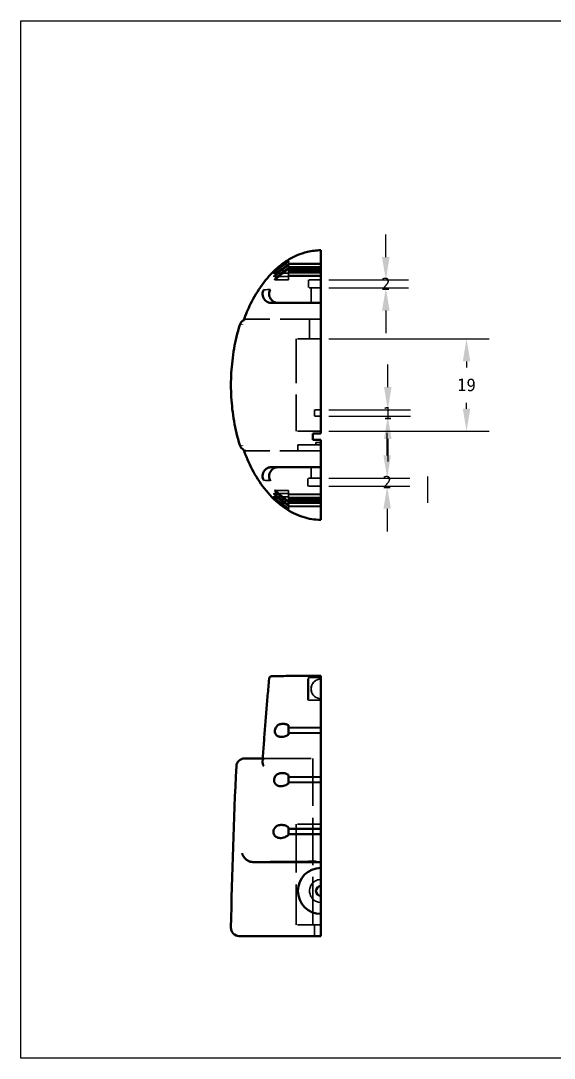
# Model space of a CAD drawing. Header units: millimetres. Extents: x 814 to 1111, y 31 to 241.
# Drawn here: x 813.7 to 921.8, y 31.2 to 241.2 of the extents above; entities that cross this region are included whole.
import ezdxf

# ---------------------------------------------------------------- set-up
doc = ezdxf.new("R2010")
doc.units = ezdxf.units.MM
doc.header["$LTSCALE"] = 50.8
doc.linetypes.add('DASHED', pattern=[0.2067, 0.1654, -0.0413])
for name, color, linetype, lineweight in [('Hidden (ANSI)', 7, 'DASHED', 35), ('Hidden Narrow (ANSI)', 7, 'DASHED', 25), ('Visible (ANSI)', 7, 'Continuous', 50), ('Visible Narrow (ANSI)', 7, 'Continuous', 35)]:
    doc.layers.add(name, color=color, linetype=linetype, lineweight=lineweight)
doc.styles.add('Note Text (ISO)', font='tahoma.ttf')
doc.dimstyles.get("Standard").update_dxf_attribs({"dimtxt": 2.5, "dimasz": 4.572, "dimexe": 4.572, "dimexo": 1.5875, "dimgap": 2.286, "dimtad": 0, "dimtih": 1, "dimtoh": 1, "dimdec": 1, "dimzin": 0, "dimdsep": 46, "dimtxsty": 'Note Text (ISO)', "dimcen": 2.286, "dimadec": 0, "dimazin": 0, "dimtfac": 1, "dimtdec": 1, "dimtofl": 0, "dimtmove": 0, "dimatfit": 3, "dimfxl": 25.4, "dimtolj": 1, "dimtzin": 0, "dimarcsym": 0})

# ---------------------------------------------------------------- blocks, each defined once
blk = doc.blocks.new('*D6')
at = {"color": 0, "lineweight": -2, "transparency": 16777216}
for p, q in [((876.1, 176.85), (908.58, 176.85)), ((904.01, 172.28), (904.01, 171.08)), ((904.01, 162.71), (904.01, 163.91)), ((876.1, 158.14), (908.58, 158.14))]:
    blk.add_line(p, q, dxfattribs=at)
at = {"color": 0, "transparency": 16777216}
for points in [[(903.25, 172.28), (904.77, 172.28), (904.01, 176.85)], [(903.25, 162.71), (904.77, 162.71), (904.01, 158.14)]]:
    blk.add_solid(points, dxfattribs=at)
at = {"layer": 'Defpoints', "color": 0, "transparency": 16777216}
for p in [(874.51, 176.85), (874.51, 158.14), (904.01, 158.14)]:
    blk.add_point(p, dxfattribs=at)
at = {"color": 0, "transparency": 16777216, "insert": (904.01, 167.49), "char_height": 2.5, "attachment_point": 5, "style": 'Note Text (ISO)'}
blk.add_mtext('\\A1;19', dxfattribs=at)
blk = doc.blocks.new('*D7')
at = {"color": 0, "lineweight": -2, "transparency": 16777216}
for p, q in [((887.93, 153.26), (887.93, 157.83)), ((876.1, 148.68), (892.5, 148.68)), ((876.1, 147.02), (892.5, 147.02)), ((887.93, 142.45), (887.93, 137.88))]:
    blk.add_line(p, q, dxfattribs=at)
at = {"color": 0, "transparency": 16777216}
for points in [[(887.17, 153.26), (888.69, 153.26), (887.93, 148.68)], [(887.17, 142.45), (888.69, 142.45), (887.93, 147.02)]]:
    blk.add_solid(points, dxfattribs=at)
at = {"layer": 'Defpoints', "color": 0, "transparency": 16777216}
for p in [(874.51, 148.68), (874.51, 147.02), (887.93, 148.68)]:
    blk.add_point(p, dxfattribs=at)
at = {"color": 0, "transparency": 16777216, "insert": (887.93, 147.85), "char_height": 2.5, "attachment_point": 5, "style": 'Note Text (ISO)'}
blk.add_mtext('\\A1;2', dxfattribs=at)
blk = doc.blocks.new('*D8')
at = {"color": 0, "lineweight": -2, "transparency": 16777216}
for p, q in [((888.05, 167.07), (888.05, 171.64)), ((876.1, 162.5), (892.63, 162.5)), ((876.1, 161.17), (892.63, 161.17)), ((888.05, 156.6), (888.05, 152.02))]:
    blk.add_line(p, q, dxfattribs=at)
at = {"color": 0, "transparency": 16777216}
for points in [[(887.29, 167.07), (888.82, 167.07), (888.05, 162.5)], [(887.29, 156.6), (888.82, 156.6), (888.05, 161.17)]]:
    blk.add_solid(points, dxfattribs=at)
at = {"layer": 'Defpoints', "color": 0, "transparency": 16777216}
for p in [(874.51, 162.5), (874.51, 161.17), (888.05, 161.17)]:
    blk.add_point(p, dxfattribs=at)
at = {"color": 0, "transparency": 16777216, "insert": (888.05, 161.83), "char_height": 2.5, "attachment_point": 5, "style": 'Note Text (ISO)'}
blk.add_mtext('\\A1;1', dxfattribs=at)
blk = doc.blocks.new('*D17')
at = {"color": 0, "lineweight": -2, "transparency": 16777216}
for p, q in [((887.66, 193.38), (887.66, 197.95)), ((876.1, 188.81), (892.23, 188.81)), ((876.1, 187.14), (892.23, 187.14)), ((887.66, 182.57), (887.66, 178))]:
    blk.add_line(p, q, dxfattribs=at)
at = {"color": 0, "transparency": 16777216}
for points in [[(886.89, 193.38), (888.42, 193.38), (887.66, 188.81)], [(886.89, 182.57), (888.42, 182.57), (887.66, 187.14)]]:
    blk.add_solid(points, dxfattribs=at)
at = {"layer": 'Defpoints', "color": 0, "transparency": 16777216}
for p in [(874.51, 188.81), (874.51, 187.14), (887.66, 187.14)]:
    blk.add_point(p, dxfattribs=at)
at = {"color": 0, "transparency": 16777216, "insert": (887.66, 187.97), "char_height": 2.5, "attachment_point": 5, "style": 'Note Text (ISO)'}
blk.add_mtext('\\A1;2', dxfattribs=at)

msp = doc.modelspace()

# ---------------------------------------------------------------- linework, layer by layer
msp.add_line((896.18, 143.65), (896.18, 148.98))
msp.add_lwpolyline([(1110.7, 31.23), (813.7, 31.23), (813.7, 241.23), (1110.7, 241.23)], close=True)
at = {"layer": 'Hidden (ANSI)', "ltscale": 0.081242}
for p, q in [((867.91, 192.47), (867.91, 191.87)), ((867.91, 143.12), (867.91, 142.52))]:
    msp.add_line(p, q, dxfattribs=at)
at = {"layer": 'Hidden (ANSI)', "ltscale": 0.943897}
for p, q in [((867.91, 191.98), (874.51, 191.98)), ((867.91, 191.31), (874.51, 191.31)), ((867.91, 190.98), (874.51, 190.98)), ((867.91, 190.65), (874.51, 190.65)), ((867.91, 190.31), (874.51, 190.31)), ((867.91, 189.65), (874.51, 189.65)), ((867.91, 145.34), (874.51, 145.34)), ((867.91, 144.67), (874.51, 144.67)), ((867.91, 144.34), (874.51, 144.34)), ((867.91, 144.01), (874.51, 144.01)), ((867.91, 143.68), (874.51, 143.68)), ((867.91, 143.01), (874.51, 143.01)), ((867.91, 98.1), (874.51, 98.1)), ((867.91, 97.1), (874.51, 97.1)), ((867.91, 88.13), (874.51, 88.13)), ((867.91, 87.14), (874.51, 87.14)), ((867.91, 77.63), (874.51, 77.63)), ((867.91, 76.63), (874.51, 76.63))]:
    msp.add_line(p, q, dxfattribs=at)
at = {"layer": 'Hidden (ANSI)', "ltscale": 0.078488}
for p, q in [((867.91, 191.75), (867.91, 191.15)), ((867.91, 143.84), (867.91, 143.24))]:
    msp.add_line(p, q, dxfattribs=at)
at = {"layer": 'Hidden (ANSI)', "ltscale": 0.339785}
for p, q in [((867.91, 190.15), (864.9, 190.15)), ((867.91, 144.84), (864.9, 144.84))]:
    msp.add_line(p, q, dxfattribs=at)
at = {"layer": 'Hidden (ANSI)', "ltscale": 0.325257}
for p, q in [((867.91, 189.48), (865.02, 189.48)), ((867.91, 145.51), (865.02, 145.51))]:
    msp.add_line(p, q, dxfattribs=at)
at = {"layer": 'Hidden (ANSI)', "ltscale": 0.339532}
for p, q in [((867.91, 191), (867.91, 188.81)), ((867.91, 146.17), (867.91, 143.99))]:
    msp.add_line(p, q, dxfattribs=at)
at = {"layer": 'Hidden (ANSI)', "ltscale": 0.307258}
for p, q in [((867.91, 188.81), (865.18, 188.81)), ((867.91, 146.17), (865.18, 146.17))]:
    msp.add_line(p, q, dxfattribs=at)
at = {"layer": 'Hidden (ANSI)', "ltscale": 0.281105}
for p, q in [((874.51, 188.81), (872.02, 188.81)), ((874.51, 187.14), (872.02, 187.14))]:
    msp.add_line(p, q, dxfattribs=at)
at = {"layer": 'Hidden (ANSI)', "ltscale": 0.18737}
for p, q in [((872.02, 188.81), (872.02, 187.14)), ((871.85, 147.02), (871.85, 148.68))]:
    msp.add_line(p, q, dxfattribs=at)
at = {"layer": 'Hidden (ANSI)', "ltscale": 0.337931}
msp.add_line((872.53, 187.14), (872.53, 184.14), dxfattribs=at)
at = {"layer": 'Hidden (ANSI)', "ltscale": 0.957823}
msp.add_line((859.66, 180.84), (860.07, 180.84), dxfattribs=at)
at = {"layer": 'Hidden (ANSI)', "ltscale": 0.012804}
msp.add_line((860.07, 180.84), (860.07, 180.84), dxfattribs=at)
at = {"layer": 'Hidden (ANSI)', "ltscale": 0.074575}
msp.add_line((860.07, 180.84), (860.72, 180.84), dxfattribs=at)
at = {"layer": 'Hidden (ANSI)', "ltscale": 0.986336}
for p, q in [((874.51, 180.84), (860.72, 180.84)), ((874.51, 71.02), (860.72, 71.02))]:
    msp.add_line(p, q, dxfattribs=at)
at = {"layer": 'Hidden (ANSI)', "ltscale": 0.449823}
msp.add_line((872.2, 176.85), (872.2, 180.84), dxfattribs=at)
at = {"layer": 'Hidden (ANSI)', "ltscale": 0.56606}
for p, q in [((874.51, 176.85), (869.49, 176.85)), ((874.51, 158.14), (869.49, 158.14)), ((874.51, 78.64), (869.49, 78.64)), ((874.51, 58.26), (869.49, 58.26))]:
    msp.add_line(p, q, dxfattribs=at)
at = {"layer": 'Hidden (ANSI)', "ltscale": 1.070439}
msp.add_line((869.49, 176.85), (869.49, 158.14), dxfattribs=at)
at = {"layer": 'Hidden (ANSI)', "ltscale": 0.149876}
for p, q in [((873.18, 162.5), (873.18, 161.17)), ((874.51, 162.5), (873.18, 162.5)), ((873.18, 161.17), (874.51, 161.17))]:
    msp.add_line(p, q, dxfattribs=at)
at = {"layer": 'Hidden (ANSI)', "ltscale": 0.176586}
msp.add_line((873.51, 155.84), (874.51, 155.84), dxfattribs=at)
at = {"layer": 'Hidden (ANSI)', "ltscale": 0.052871}
msp.add_line((873.51, 155.84), (873.51, 155.37), dxfattribs=at)
at = {"layer": 'Hidden (ANSI)', "ltscale": 0.952789}
msp.add_line((860.05, 154.18), (859.65, 154.18), dxfattribs=at)
at = {"layer": 'Hidden (ANSI)', "ltscale": 0.012619}
msp.add_line((860.05, 154.18), (860.06, 154.18), dxfattribs=at)
at = {"layer": 'Hidden (ANSI)', "ltscale": 0.073981}
msp.add_line((860.7, 154.18), (860.06, 154.18), dxfattribs=at)
at = {"layer": 'Hidden (ANSI)', "ltscale": 0.987651}
msp.add_line((874.51, 154.18), (860.7, 154.18), dxfattribs=at)
at = {"layer": 'Hidden (ANSI)', "ltscale": 1.047162}
msp.add_line((874.51, 155.37), (869.85, 155.37), dxfattribs=at)
at = {"layer": 'Hidden (ANSI)', "ltscale": 0.134399}
msp.add_line((869.85, 155.37), (869.85, 154.18), dxfattribs=at)
at = {"layer": 'Hidden (ANSI)', "ltscale": 0.243611}
msp.add_line((872.52, 148.68), (872.52, 150.85), dxfattribs=at)
at = {"layer": 'Hidden (ANSI)', "ltscale": 0.299852}
for p, q in [((874.51, 148.68), (871.85, 148.68)), ((874.51, 147.02), (871.85, 147.02)), ((874.51, 108.3), (871.85, 108.3)), ((874.51, 103.71), (871.85, 103.71))]:
    msp.add_line(p, q, dxfattribs=at)
at = {"layer": 'Hidden (ANSI)', "ltscale": 0.133726}
msp.add_line((864.67, 108.57), (865.76, 108.57), dxfattribs=at)
at = {"layer": 'Hidden (ANSI)', "ltscale": 0.517318}
for p, q in [((871.85, 103.71), (871.85, 108.3)), ((872.02, 108.3), (872.02, 103.71))]:
    msp.add_line(p, q, dxfattribs=at)
at = {"layer": 'Hidden (ANSI)', "ltscale": 0.109256}
msp.add_line((862.73, 91.92), (863.21, 91.92), dxfattribs=at)
at = {"layer": 'Hidden (ANSI)', "ltscale": 0.043024}
msp.add_line((863.4, 91.92), (863.21, 91.92), dxfattribs=at)
at = {"layer": 'Hidden (ANSI)', "ltscale": 0.1199}
msp.add_line((863.4, 91.92), (864.4, 91.92), dxfattribs=at)
at = {"layer": 'Hidden (ANSI)', "ltscale": 0.964427}
msp.add_line((864.4, 91.92), (874.51, 91.92), dxfattribs=at)
at = {"layer": 'Hidden (ANSI)', "ltscale": 1.142818}
msp.add_line((872.85, 91.92), (872.85, 55.97), dxfattribs=at)
at = {"layer": 'Hidden (ANSI)', "ltscale": 1.165674}
msp.add_line((869.49, 78.64), (869.49, 58.26), dxfattribs=at)
at = {"layer": 'Hidden (ANSI)', "ltscale": 0.258609}
msp.add_line((873.18, 55.97), (873.18, 58.26), dxfattribs=at)
at = {"layer": 'Hidden (ANSI)', "ltscale": 0.09253}
msp.add_arc((859.66, 179.18), 1.66, 90, 118.3103, dxfattribs=at)
at = {"layer": 'Hidden (ANSI)', "ltscale": 0.093258}
msp.add_arc((859.65, 155.84), 1.66, 241.4674, 270, dxfattribs=at)
at = {"layer": 'Hidden (ANSI)', "ltscale": 0.897567}
msp.add_arc((874.51, 106), 2, 90, 270, dxfattribs=at)
at = {"layer": 'Hidden (ANSI)', "ltscale": 0.893288}
msp.add_arc((874.53, 106), 2, 90.429, 269.571, dxfattribs=at)
at = {"layer": 'Hidden (ANSI)', "ltscale": 1.041118}
msp.add_arc((874.53, 65.1), 2.33, 90.5195, 269.4805, dxfattribs=at)
at = {"layer": 'Hidden (ANSI)', "ltscale": 0.343503}
msp.add_open_spline([(864.67, 108.57), (864.54, 108.57), (864.44, 108.54), (864.24, 108.45), (864.16, 108.37), (864.07, 108.2), (864.04, 108.11), (864.03, 108.01)], degree=3, knots=[-0.9188115, -0.9188115, -0.9188115, -0.9188115, -0.7705123, -0.7705123, -0.5931986, -0.5931986, -0.4420902, -0.4420902, -0.4420902, -0.4420902], dxfattribs=at)
at = {"layer": 'Hidden (ANSI)', "ltscale": 0.003602}
msp.add_open_spline([(864.67, 108.57), (864.67, 108.57), (864.66, 108.57), (864.65, 108.57)], degree=3, dxfattribs=at)
at = {"layer": 'Hidden (ANSI)', "ltscale": 0.13252}
msp.add_open_spline([(865.76, 108.57), (865.54, 108.57), (865.32, 108.57), (864.96, 108.57), (864.81, 108.57), (864.67, 108.57)], degree=3, knots=[0, 0, 0, 0, 0.1971305, 0.1971305, 0.3548874, 0.3548874, 0.3548874, 0.3548874], dxfattribs=at)
at = {"layer": 'Hidden (ANSI)', "ltscale": 0.194513}
msp.add_open_spline([(862.69, 91.27), (862.7, 91.41), (862.73, 91.53), (862.87, 91.73), (862.95, 91.81), (863.16, 91.9), (863.27, 91.92), (863.4, 91.92)], degree=3, knots=[-0.5183603, -0.5183603, -0.5183603, -0.5183603, -0.3157997, -0.3157997, -0.1445228, -0.1445228, 0, 0, 0, 0], dxfattribs=at)
at = {"layer": 'Hidden (ANSI)', "ltscale": 0.294575}
msp.add_open_spline([(860.07, 71.13), (859.89, 71.2), (859.72, 71.29), (859.36, 71.53), (859.18, 71.69), (858.92, 71.99), (858.82, 72.13), (858.66, 72.43), (858.59, 72.58), (858.55, 72.73), (858.55, 72.73), (858.55, 72.73)], degree=3, knots=[0, 0, 0, 0, 0.1718149, 0.1718149, 0.4030183, 0.4030183, 0.5880193, 0.5880193, 0.7796542, 0.7796542, 0.7810582, 0.7810582, 0.7810582, 0.7810582], dxfattribs=at)
at = {"layer": 'Hidden (ANSI)', "ltscale": 0.074575}
msp.add_open_spline([(860.07, 71.13), (860.28, 71.06), (860.5, 71.02), (860.72, 71.02)], degree=3, dxfattribs=at)
at = {"layer": 'Hidden Narrow (ANSI)', "ltscale": 0.943897}
for p, q in [((874.51, 192.07), (867.91, 192.07)), ((874.51, 191.4), (867.91, 191.4)), ((867.91, 190.89), (874.51, 190.89)), ((874.51, 190.74), (867.91, 190.74)), ((867.91, 190.22), (874.51, 190.22)), ((867.91, 189.56), (874.51, 189.56)), ((874.51, 145.43), (867.91, 145.43)), ((874.51, 144.76), (867.91, 144.76)), ((867.91, 144.25), (874.51, 144.25)), ((874.51, 144.1), (867.91, 144.1)), ((867.91, 143.59), (874.51, 143.59)), ((867.91, 142.92), (874.51, 142.92)), ((874.51, 98.19), (867.91, 98.19)), ((867.91, 97.01), (874.51, 97.01)), ((874.51, 88.22), (867.91, 88.22)), ((867.91, 87.05), (874.51, 87.05)), ((874.51, 77.72), (867.91, 77.72)), ((867.91, 76.54), (874.51, 76.54))]:
    msp.add_line(p, q, dxfattribs=at)
at = {"layer": 'Hidden Narrow (ANSI)', "ltscale": 0.083294}
msp.add_ellipse((859.66, 179.18), major_axis=(0, 1.66), ratio=0.999766, start_param=0.024713, end_param=0.469551, dxfattribs=at)
at = {"layer": 'Hidden Narrow (ANSI)', "ltscale": 0.083949}
msp.add_ellipse((859.65, 155.84), major_axis=(0, -1.66), ratio=0.999767, start_param=5.809947, end_param=6.258278, dxfattribs=at)
at = {"layer": 'Hidden Narrow (ANSI)', "ltscale": 1.038347}
msp.add_open_spline([(865.02, 108.58), (865.45, 108.58), (865.91, 108.59), (867.04, 108.6), (867.74, 108.61), (868.49, 108.62), (869.07, 108.62), (869.68, 108.62), (871.3, 108.63), (872.35, 108.64), (873.59, 108.64), (873.75, 108.64), (873.91, 108.64)], degree=3, knots=[14.617955, 14.617955, 14.617955, 14.617955, 15.275036, 15.275036, 16.120264, 16.120264, 16.120264, 16.765575, 16.765575, 17.744352, 17.744352, 17.889027, 17.889027, 17.889027, 17.889027], dxfattribs=at)
at = {"layer": 'Hidden Narrow (ANSI)', "ltscale": 0.011513}
msp.add_open_spline([(860.07, 71.02), (860.07, 71.06), (860.07, 71.09), (860.07, 71.13)], degree=3, dxfattribs=at)
at = {"layer": 'Hidden Narrow (ANSI)', "ltscale": 1.008873}
msp.add_open_spline([(861.09, 71.02), (861.25, 71.03), (861.41, 71.03), (862.13, 71.04), (862.75, 71.05), (864.17, 71.07), (864.97, 71.07), (865.86, 71.08), (866.52, 71.09), (867.22, 71.09), (868.73, 71.1), (869.54, 71.1), (871.05, 71.11), (871.72, 71.11), (872.78, 71.11), (873.16, 71.11), (873.53, 71.11)], degree=3, knots=[14.374977, 14.374977, 14.374977, 14.374977, 14.73739, 14.73739, 15.88082, 15.88082, 17.024256, 17.024256, 17.024256, 17.859549, 17.859549, 18.694843, 18.694843, 19.330488, 19.330488, 19.671862, 19.671862, 19.671862, 19.671862], dxfattribs=at)
at = {"layer": 'Visible (ANSI)'}
for p, q in [((874.51, 194.78), (874.51, 194.77)), ((874.51, 192.41), (874.51, 194.77)), ((867.91, 192.47), (867.91, 192.59)), ((867.91, 191.75), (867.91, 191.87)), ((867.91, 191), (867.91, 191.15)), ((874.51, 192.41), (874.51, 190.75)), ((874.51, 184.14), (874.51, 190.75)), ((865.76, 184.14), (864.4, 184.14)), ((874.51, 184.14), (865.76, 184.14)), ((874.51, 157.71), (874.51, 184.14)), ((874.51, 157.71), (872.85, 157.71)), ((872.85, 157.71), (872.85, 156.38)), ((872.85, 156.38), (874.51, 156.38)), ((874.51, 150.85), (874.51, 156.38)), ((864.4, 150.85), (865.76, 150.85)), ((874.51, 150.85), (865.76, 150.85)), ((874.51, 144.26), (874.51, 150.85)), ((867.91, 143.84), (867.91, 143.99)), ((867.91, 143.12), (867.91, 143.24)), ((874.51, 144.26), (874.51, 142.58)), ((867.91, 142.4), (867.91, 142.52)), ((874.51, 142.58), (874.51, 140.21)), ((874.51, 140.21), (874.51, 140.21)), ((874.51, 108.64), (874.51, 107.12)), ((874.51, 107.12), (874.51, 72.87)), ((867.91, 96.72), (867.91, 98.62)), ((859.04, 91.92), (862.73, 91.92)), ((867.91, 86.83), (867.91, 88.58)), ((867.91, 76.39), (867.91, 78.02)), ((874.51, 72.87), (874.51, 71.1)), ((874.51, 70.95), (860.7, 70.95)), ((874.51, 70.95), (874.51, 71.1)), ((874.51, 69.76), (874.51, 70.95)), ((874.51, 66.1), (874.51, 69.76)), ((874.51, 64.1), (874.51, 66.1)), ((874.51, 60.44), (874.51, 64.1)), ((874.51, 57.63), (874.51, 60.44)), ((874.51, 55.97), (874.51, 57.63)), ((859.65, 55.97), (857.95, 55.97)), ((874.51, 55.97), (859.65, 55.97))]:
    msp.add_line(p, q, dxfattribs=at)
for centre, radius, start, end in [((859.66, 179.18), 1.66, 118.3103, 162.8266), ((859.65, 155.84), 1.66, 197.1173, 241.4674), ((859.04, 90.26), 1.66, 90, 177.3066), ((874.51, 65.1), 4.66, 90, 270), ((874.51, 65.1), 0.999, 90, 270), ((857.95, 57.63), 1.66, 179.0282, 270)]:
    msp.add_arc(centre, radius, start, end, dxfattribs=at)
for points, knots in [([(858.87, 180.64), (859.27, 181.75), (859.73, 182.85), (860.92, 185.26), (861.69, 186.57), (863.49, 189.04), (864.52, 190.2), (866.3, 191.74), (866.93, 192.21), (868.27, 193.07), (868.98, 193.46), (870.38, 194.05), (871.06, 194.28), (872.66, 194.66), (873.59, 194.78), (874.51, 194.78)], [13.840207, 13.840207, 13.840207, 13.840207, 14.850577, 14.850577, 16.129466, 16.129466, 17.408355, 17.408355, 18.047799, 18.047799, 18.687244, 18.687244, 19.251435, 19.251435, 19.966133, 19.966133, 19.966133, 19.966133]), ([(867.91, 192.59), (867.71, 192.47), (867.45, 192.32), (866.84, 191.91), (866.49, 191.65), (865.92, 191.19), (865.7, 191), (865.36, 190.68), (865.24, 190.55), (865.06, 190.37), (865, 190.3), (864.92, 190.2), (864.9, 190.17), (864.89, 190.14), (864.9, 190.14), (864.97, 190.19), (865.03, 190.24), (865.2, 190.38), (865.33, 190.49), (865.67, 190.79), (865.89, 190.97), (866.44, 191.42), (866.77, 191.67), (867.4, 192.12), (867.69, 192.32), (867.91, 192.47)], [-2.591418, -2.591418, -2.591418, -2.591418, -2.328082, -2.328082, -2.014795, -2.014795, -1.777692, -1.777692, -1.580473, -1.580473, -1.4338, -1.4338, -1.305858, -1.305858, -1.175639, -1.175639, -1.02146, -1.02146, -0.816366, -0.816366, -0.579712, -0.579712, -0.288527, -0.288527, 0, 0, 0, 0]), ([(867.91, 191.87), (867.72, 191.76), (867.49, 191.62), (866.98, 191.27), (866.71, 191.07), (866.18, 190.65), (865.94, 190.43), (865.56, 190.08), (865.42, 189.94), (865.23, 189.74), (865.16, 189.67), (865.06, 189.56), (865.04, 189.52), (865.01, 189.48), (865.02, 189.48), (865.07, 189.51), (865.12, 189.55), (865.27, 189.67), (865.39, 189.77), (865.69, 190.04), (865.9, 190.21), (866.41, 190.64), (866.73, 190.89), (867.36, 191.37), (867.67, 191.58), (867.91, 191.75)], [-2.559337, -2.559337, -2.559337, -2.559337, -2.319972, -2.319972, -2.062, -2.062, -1.798031, -1.798031, -1.587297, -1.587297, -1.432903, -1.432903, -1.301335, -1.301335, -1.169863, -1.169863, -1.019226, -1.019226, -0.824428, -0.824428, -0.596147, -0.596147, -0.308164, -0.308164, 0, 0, 0, 0]), ([(867.91, 191.15), (867.75, 191.05), (867.57, 190.93), (867.19, 190.68), (866.98, 190.53), (866.5, 190.15), (866.22, 189.91), (865.8, 189.52), (865.65, 189.37), (865.43, 189.14), (865.36, 189.06), (865.25, 188.93), (865.21, 188.88), (865.17, 188.82), (865.17, 188.81), (865.21, 188.82), (865.25, 188.85), (865.38, 188.96), (865.48, 189.04), (865.75, 189.28), (865.93, 189.44), (866.41, 189.85), (866.7, 190.09), (867.32, 190.57), (867.65, 190.81), (867.91, 191)], [-2.518587, -2.518587, -2.518587, -2.518587, -2.335354, -2.335354, -2.130837, -2.130837, -1.833137, -1.833137, -1.604166, -1.604166, -1.438735, -1.438735, -1.301137, -1.301137, -1.165264, -1.165264, -1.016563, -1.016563, -0.831384, -0.831384, -0.609165, -0.609165, -0.325567, -0.325567, 0, 0, 0, 0]), ([(863.4, 184.47), (863.27, 184.56), (863.16, 184.67), (862.95, 184.94), (862.87, 185.1), (862.72, 185.46), (862.69, 185.67), (862.68, 186.04), (862.7, 186.19), (862.79, 186.5), (862.85, 186.64), (862.93, 186.77), (862.93, 186.77), (862.94, 186.77)], [-0.9338854, -0.9338854, -0.9338854, -0.9338854, -0.7880215, -0.7880215, -0.6151552, -0.6151552, -0.3848877, -0.3848877, -0.1954749, -0.1954749, 0, 0, 0.0014095, 0.0014095, 0.0014095, 0.0014095]), ([(864.67, 184.54), (864.54, 184.65), (864.44, 184.77), (864.24, 185.06), (864.16, 185.22), (864.04, 185.6), (864.02, 185.82), (864.04, 186.17), (864.06, 186.32), (864.15, 186.59), (864.22, 186.72), (864.3, 186.84), (864.3, 186.84), (864.3, 186.84)], [-0.9188115, -0.9188115, -0.9188115, -0.9188115, -0.7705123, -0.7705123, -0.5931986, -0.5931986, -0.3579347, -0.3579347, -0.1812807, -0.1812807, 0, 0, 0.0013977, 0.0013977, 0.0013977, 0.0013977]), ([(864.4, 184.14), (864.22, 184.14), (864.04, 184.17), (863.71, 184.28), (863.55, 184.36), (863.4, 184.47)], [-1.1014453, -1.1014453, -1.1014453, -1.1014453, -0.9409205, -0.9409205, -0.7807359, -0.7807359, -0.7807359, -0.7807359]), ([(864.67, 184.54), (864.67, 184.54), (864.68, 184.53), (864.83, 184.4), (865, 184.31), (865.37, 184.17), (865.56, 184.14), (865.76, 184.14)], [0.7732137, 0.7732137, 0.7732137, 0.7732137, 0.7795338, 0.7795338, 0.9551527, 0.9551527, 1.1309794, 1.1309794, 1.1309794, 1.1309794]), ([(858.06, 155.35), (857.58, 156.93), (857.2, 158.54), (856.63, 161.78), (856.45, 163.41), (856.26, 166.69), (856.27, 168.33), (856.45, 171.61), (856.64, 173.24), (857.2, 176.48), (857.58, 178.09), (858.07, 179.67)], [6.747059, 6.747059, 6.747059, 6.747059, 8.169438, 8.169438, 9.591818, 9.591818, 11.014198, 11.014198, 12.436578, 12.436578, 13.858957, 13.858957, 13.858957, 13.858957]), ([(858.57, 179.76), (858.56, 179.74), (858.56, 179.72), (858.55, 179.7), (858.55, 179.7), (858.55, 179.7)], [0.75481178, 0.75481178, 0.75481178, 0.75481178, 0.77965416, 0.77965416, 0.78105822, 0.78105822, 0.78105822, 0.78105822]), ([(858.55, 155.27), (858.55, 155.28), (858.54, 155.3), (858.54, 155.32), (858.54, 155.32), (858.54, 155.33)], [-0.02493801, -0.02493801, -0.02493801, -0.02493801, 0, 0, 0.00141324, 0.00141324, 0.00141324, 0.00141324]), ([(874.51, 140.21), (873.27, 140.21), (872.02, 140.42), (869.56, 141.2), (868.36, 141.82), (865.96, 143.45), (864.8, 144.52), (862.78, 146.84), (861.9, 148.1), (860.38, 150.72), (859.74, 152.09), (859.08, 153.78), (858.97, 154.08), (858.86, 154.38)], [0, 0, 0, 0, 0.962822, 0.962822, 2.02178, 2.02178, 3.302988, 3.302988, 4.584197, 4.584197, 5.865405, 5.865405, 6.137912, 6.137912, 6.137912, 6.137912]), ([(862.94, 148.22), (862.93, 148.22), (862.93, 148.22), (862.85, 148.35), (862.79, 148.49), (862.7, 148.79), (862.68, 148.95), (862.69, 149.32), (862.72, 149.53), (862.87, 149.89), (862.95, 150.05), (863.16, 150.31), (863.27, 150.42), (863.4, 150.52)], [-0.9266956, -0.9266956, -0.9266956, -0.9266956, -0.9252991, -0.9252991, -0.7316214, -0.7316214, -0.5439501, -0.5439501, -0.3157997, -0.3157997, -0.1445228, -0.1445228, 0, 0, 0, 0]), ([(863.4, 150.52), (863.51, 150.6), (863.64, 150.67), (863.97, 150.81), (864.18, 150.85), (864.4, 150.85)], [-0.321094, -0.321094, -0.321094, -0.321094, -0.1961812, -0.1961812, 0, 0, 0, 0]), ([(864.67, 150.45), (864.55, 150.35), (864.44, 150.22), (864.25, 149.94), (864.17, 149.78), (864.04, 149.4), (864.02, 149.18), (864.04, 148.82), (864.06, 148.68), (864.15, 148.4), (864.22, 148.27), (864.3, 148.15), (864.3, 148.15), (864.3, 148.14)], [0, 0, 0, 0, 0.1471994, 0.1471994, 0.3222435, 0.3222435, 0.5534356, 0.5534356, 0.7300825, 0.7300825, 0.9114479, 0.9114479, 0.912828, 0.912828, 0.912828, 0.912828]), ([(865.76, 150.85), (865.54, 150.85), (865.32, 150.8), (864.96, 150.66), (864.81, 150.56), (864.67, 150.45)], [0, 0, 0, 0, 0.1971305, 0.1971305, 0.3548874, 0.3548874, 0.3548874, 0.3548874]), ([(867.91, 143.24), (867.7, 143.38), (867.44, 143.56), (866.86, 143.99), (866.53, 144.25), (865.99, 144.69), (865.78, 144.88), (865.47, 145.14), (865.36, 145.24), (865.19, 145.39), (865.13, 145.44), (865.05, 145.5), (865.03, 145.51), (865.02, 145.5), (865.03, 145.48), (865.1, 145.39), (865.16, 145.32), (865.32, 145.15), (865.44, 145.02), (865.76, 144.71), (865.97, 144.52), (866.52, 144.06), (866.86, 143.8), (867.45, 143.39), (867.71, 143.24), (867.91, 143.12)], [-2.722387, -2.722387, -2.722387, -2.722387, -2.40968, -2.40968, -2.058515, -2.058515, -1.773753, -1.773753, -1.577155, -1.577155, -1.427865, -1.427865, -1.297683, -1.297683, -1.163657, -1.163657, -1.004971, -1.004971, -0.808858, -0.808858, -0.57225, -0.57225, -0.258754, -0.258754, 0, 0, 0, 0]), ([(867.91, 143.99), (867.72, 144.13), (867.5, 144.28), (867.05, 144.62), (866.8, 144.82), (866.31, 145.22), (866.07, 145.43), (865.72, 145.73), (865.59, 145.85), (865.4, 146.01), (865.33, 146.07), (865.23, 146.15), (865.2, 146.17), (865.17, 146.17), (865.18, 146.16), (865.23, 146.09), (865.27, 146.03), (865.41, 145.87), (865.51, 145.76), (865.79, 145.47), (865.98, 145.3), (866.48, 144.85), (866.8, 144.6), (867.4, 144.16), (867.68, 143.98), (867.91, 143.84)], [-2.651456, -2.651456, -2.651456, -2.651456, -2.400991, -2.400991, -2.119966, -2.119966, -1.803714, -1.803714, -1.588439, -1.588439, -1.427775, -1.427775, -1.292329, -1.292329, -1.156123, -1.156123, -1.003133, -1.003133, -0.815534, -0.815534, -0.591902, -0.591902, -0.286905, -0.286905, 0, 0, 0, 0]), ([(867.91, 142.52), (867.77, 142.61), (867.61, 142.72), (867.27, 142.96), (867.06, 143.1), (866.56, 143.47), (866.26, 143.72), (865.75, 144.14), (865.55, 144.31), (865.27, 144.54), (865.17, 144.63), (865.02, 144.75), (864.97, 144.8), (864.9, 144.84), (864.89, 144.85), (864.89, 144.82), (864.92, 144.79), (865, 144.69), (865.07, 144.61), (865.26, 144.41), (865.4, 144.28), (865.75, 143.95), (865.98, 143.75), (866.57, 143.27), (866.92, 143.02), (867.5, 142.64), (867.73, 142.5), (867.91, 142.4)], [-2.721389, -2.721389, -2.721389, -2.721389, -2.546792, -2.546792, -2.33229, -2.33229, -2.005247, -2.005247, -1.744894, -1.744894, -1.564517, -1.564517, -1.42505, -1.42505, -1.299431, -1.299431, -1.166642, -1.166642, -1.002047, -1.002047, -0.800621, -0.800621, -0.55366, -0.55366, -0.234067, -0.234067, 0, 0, 0, 0]), ([(862.69, 91.27), (862.76, 92.38), (862.84, 93.5), (863, 95.73), (863.08, 96.85), (863.25, 99.08), (863.34, 100.2), (863.52, 102.43), (863.62, 103.55), (863.82, 105.78), (863.92, 106.9), (864.03, 108.02)], [10.59774, 10.59774, 10.59774, 10.59774, 11.604086, 11.604086, 12.610431, 12.610431, 13.616776, 13.616776, 14.623122, 14.623122, 15.629467, 15.629467, 15.629467, 15.629467]), ([(864.65, 108.57), (864.54, 108.57), (864.44, 108.55), (864.25, 108.46), (864.17, 108.38), (864.07, 108.21), (864.04, 108.11), (864.03, 108.01)], [0.0098861, 0.0098861, 0.0098861, 0.0098861, 0.1471994, 0.1471994, 0.3222435, 0.3222435, 0.4792736, 0.4792736, 0.4792736, 0.4792736]), ([(864.65, 108.57), (865.11, 108.58), (865.6, 108.58), (866.67, 108.6), (867.25, 108.6), (868.5, 108.62), (869.17, 108.62), (870.59, 108.63), (871.34, 108.63), (872.9, 108.64), (873.7, 108.64), (874.51, 108.64)], [14.437359, 14.437359, 14.437359, 14.437359, 15.164038, 15.164038, 15.890716, 15.890716, 16.617395, 16.617395, 17.344074, 17.344074, 18.070753, 18.070753, 18.070753, 18.070753]), ([(867.91, 98.62), (867.72, 98.74), (867.5, 98.82), (867.05, 98.92), (866.8, 98.94), (866.31, 98.89), (866.07, 98.81), (865.72, 98.6), (865.59, 98.48), (865.4, 98.24), (865.33, 98.12), (865.23, 97.87), (865.2, 97.74), (865.17, 97.49), (865.18, 97.36), (865.23, 97.1), (865.27, 96.98), (865.41, 96.74), (865.51, 96.62), (865.79, 96.41), (865.98, 96.33), (866.48, 96.24), (866.8, 96.26), (867.4, 96.43), (867.68, 96.56), (867.91, 96.72)], [-2.651456, -2.651456, -2.651456, -2.651456, -2.400991, -2.400991, -2.119966, -2.119966, -1.803714, -1.803714, -1.588439, -1.588439, -1.427775, -1.427775, -1.292329, -1.292329, -1.156123, -1.156123, -1.003133, -1.003133, -0.815534, -0.815534, -0.591902, -0.591902, -0.286905, -0.286905, 0, 0, 0, 0]), ([(862.94, 90.34), (862.93, 90.35), (862.93, 90.35), (862.85, 90.5), (862.79, 90.65), (862.7, 90.94), (862.68, 91.08), (862.68, 91.23), (862.69, 91.25), (862.69, 91.27)], [-0.9266956, -0.9266956, -0.9266956, -0.9266956, -0.9252991, -0.9252991, -0.7316214, -0.7316214, -0.5439501, -0.5439501, -0.5183603, -0.5183603, -0.5183603, -0.5183603]), ([(867.91, 88.58), (867.7, 88.73), (867.44, 88.84), (866.86, 88.98), (866.53, 88.99), (865.99, 88.88), (865.78, 88.79), (865.47, 88.56), (865.36, 88.45), (865.19, 88.2), (865.13, 88.08), (865.05, 87.83), (865.03, 87.71), (865.02, 87.46), (865.03, 87.33), (865.1, 87.07), (865.16, 86.95), (865.32, 86.71), (865.44, 86.6), (865.76, 86.4), (865.97, 86.33), (866.52, 86.28), (866.86, 86.33), (867.45, 86.54), (867.71, 86.67), (867.91, 86.83)], [-2.722387, -2.722387, -2.722387, -2.722387, -2.40968, -2.40968, -2.058515, -2.058515, -1.773753, -1.773753, -1.577155, -1.577155, -1.427865, -1.427865, -1.297683, -1.297683, -1.163657, -1.163657, -1.004971, -1.004971, -0.808858, -0.808858, -0.57225, -0.57225, -0.258754, -0.258754, 0, 0, 0, 0]), ([(867.91, 78.02), (867.77, 78.13), (867.61, 78.21), (867.27, 78.36), (867.06, 78.41), (866.56, 78.48), (866.26, 78.47), (865.75, 78.32), (865.55, 78.22), (865.27, 77.98), (865.17, 77.86), (865.02, 77.62), (864.97, 77.5), (864.9, 77.25), (864.89, 77.13), (864.89, 76.88), (864.92, 76.75), (865, 76.5), (865.07, 76.37), (865.26, 76.14), (865.4, 76.03), (865.75, 75.86), (865.98, 75.81), (866.57, 75.79), (866.92, 75.87), (867.5, 76.11), (867.73, 76.24), (867.91, 76.39)], [-2.721389, -2.721389, -2.721389, -2.721389, -2.546792, -2.546792, -2.33229, -2.33229, -2.005247, -2.005247, -1.744894, -1.744894, -1.564517, -1.564517, -1.42505, -1.42505, -1.299431, -1.299431, -1.166642, -1.166642, -1.002047, -1.002047, -0.800621, -0.800621, -0.55366, -0.55366, -0.234067, -0.234067, 0, 0, 0, 0]), ([(860.06, 71.06), (859.88, 71.12), (859.71, 71.21), (859.35, 71.45), (859.17, 71.61), (858.91, 71.92), (858.81, 72.06), (858.64, 72.35), (858.58, 72.5), (858.54, 72.65), (858.54, 72.65), (858.54, 72.65)], [-0.7857275, -0.7857275, -0.7857275, -0.7857275, -0.612583, -0.612583, -0.3800094, -0.3800094, -0.1933586, -0.1933586, 0, 0, 0.0014132, 0.0014132, 0.0014132, 0.0014132]), ([(860.7, 70.95), (860.56, 70.95), (860.41, 70.96), (860.2, 71.01), (860.13, 71.03), (860.06, 71.06)], [-0.8299111, -0.8299111, -0.8299111, -0.8299111, -0.7001789, -0.7001789, -0.6326229, -0.6326229, -0.6326229, -0.6326229])]:
    msp.add_open_spline(points, degree=3, knots=knots, dxfattribs=at)
msp.add_open_spline([(856.29, 57.66), (856.47, 68.55), (856.86, 79.45), (857.38, 90.33)], degree=3, dxfattribs=at)
at = {"layer": 'Visible Narrow (ANSI)'}
for p, q in [((858.07, 179.67), (858.07, 179.67)), ((858.06, 155.35), (858.06, 155.35))]:
    msp.add_line(p, q, dxfattribs=at)
for centre, ratio, start_param, end_param in [((859.66, 179.18), 0.999766, 3.6747, 4.373879), ((859.65, 155.84), 0.999767, 5.049776, 5.746341)]:
    msp.add_ellipse(centre, major_axis=(0, -1.66), ratio=ratio, start_param=start_param, end_param=end_param, dxfattribs=at)
for points, knots in [([(862.99, 186.77), (863.2, 186.78), (863.42, 186.8), (863.67, 186.81), (863.79, 186.81), (863.92, 186.82), (864.1, 186.83), (864.16, 186.83), (864.22, 186.84)], [-5.255546, -5.255546, -5.255546, -5.255546, -2.564816, -2.564816, -2.564816, -1.282408, -1.282408, -0.741511, -0.741511, -0.741511, -0.741511]), ([(857.73, 178.48), (857.45, 177.47), (857.22, 176.46), (856.54, 172.9), (856.3, 170.32), (856.29, 167.74), (856.27, 165.13), (856.49, 162.53), (857.16, 158.81), (857.41, 157.67), (857.72, 156.54)], [-13.503362, -13.503362, -13.503362, -13.503362, -12.604428, -12.604428, -10.368228, -10.368228, -10.368228, -8.112087, -8.112087, -7.102653, -7.102653, -7.102653, -7.102653]), ([(864.22, 148.15), (864.16, 148.15), (864.1, 148.16), (863.91, 148.17), (863.79, 148.17), (863.67, 148.18), (863.42, 148.19), (863.2, 148.2), (862.99, 148.21)], [-15.096447, -15.096447, -15.096447, -15.096447, -14.543423, -14.543423, -13.254124, -13.254124, -13.254124, -10.577452, -10.577452, -10.577452, -10.577452]), ([(873.53, 71.09), (873.19, 71.09), (872.85, 71.09), (871.86, 71.09), (871.22, 71.09), (869.75, 71.08), (868.95, 71.08), (867.44, 71.06), (866.74, 71.06), (866.09, 71.05), (865.2, 71.04), (864.4, 71.03), (862.98, 71), (862.35, 70.99), (861.54, 70.97), (861.3, 70.96), (861.07, 70.96)], [0.294966, 0.294966, 0.294966, 0.294966, 0.60369, 0.60369, 1.207379, 1.207379, 2.027569, 2.027569, 2.847759, 2.847759, 2.847759, 3.964725, 3.964725, 5.081687, 5.081687, 5.604349, 5.604349, 5.604349, 5.604349])]:
    msp.add_open_spline(points, degree=3, knots=knots, dxfattribs=at)
msp.add_open_spline([(860.05, 70.95), (860.06, 70.99), (860.06, 71.02), (860.06, 71.05)], degree=3, dxfattribs=at)

# ---------------------------------------------------------------- dimensions: what is measured, and where the dimension line sits
for base, p1, p2, picture, middle in [((887.66, 187.14), (874.51, 188.81), (874.51, 187.14), '*D17', (887.66, 187.97)), ((904.01, 158.14), (874.51, 176.85), (874.51, 158.14), '*D6', (904.01, 167.49)), ((888.05, 161.17), (874.51, 162.5), (874.51, 161.17), '*D8', (888.05, 161.83)), ((887.93, 148.68), (874.51, 147.02), (874.51, 148.68), '*D7', (887.93, 147.85))]:
    dim = msp.add_linear_dim(base=base, p1=p1, p2=p2, angle=90, dimstyle='Standard', override={"dimdec": 0})
    dim.commit()
    dim.dimension.update_dxf_attribs({"geometry": picture, "text_midpoint": middle, "dimtype": 160})

doc.saveas('drawing.dxf')
